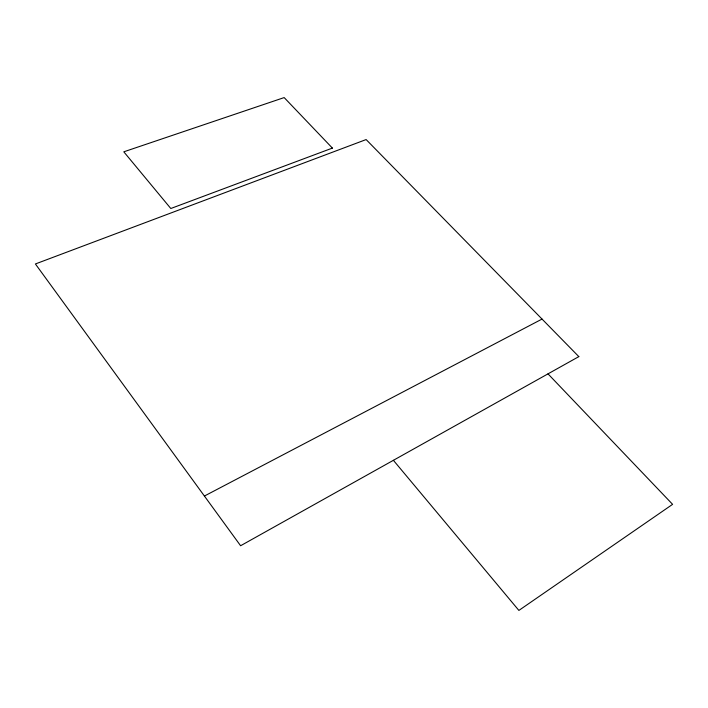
<?xml version="1.0" encoding="UTF-8"?>
<svg xmlns="http://www.w3.org/2000/svg" width="708" height="708" viewBox="0 0 708 708"><rect width="100%" height="100%" fill="white"/><g stroke="black" fill="none" stroke-linecap="round" stroke-linejoin="round"><path stroke-width="1.06" d="M204.408 496.034L542.036 319.069M548.001 373.859L672.6 504.344L518.884 610.42L393.391 460.306M578.834 356.62L240.605 545.744L35.4 263.96L366.133 139.564L578.834 356.62M332.397 148.087L170.805 208.506L123.803 151.813L284.174 97.58L332.397 148.087"/></g></svg>
